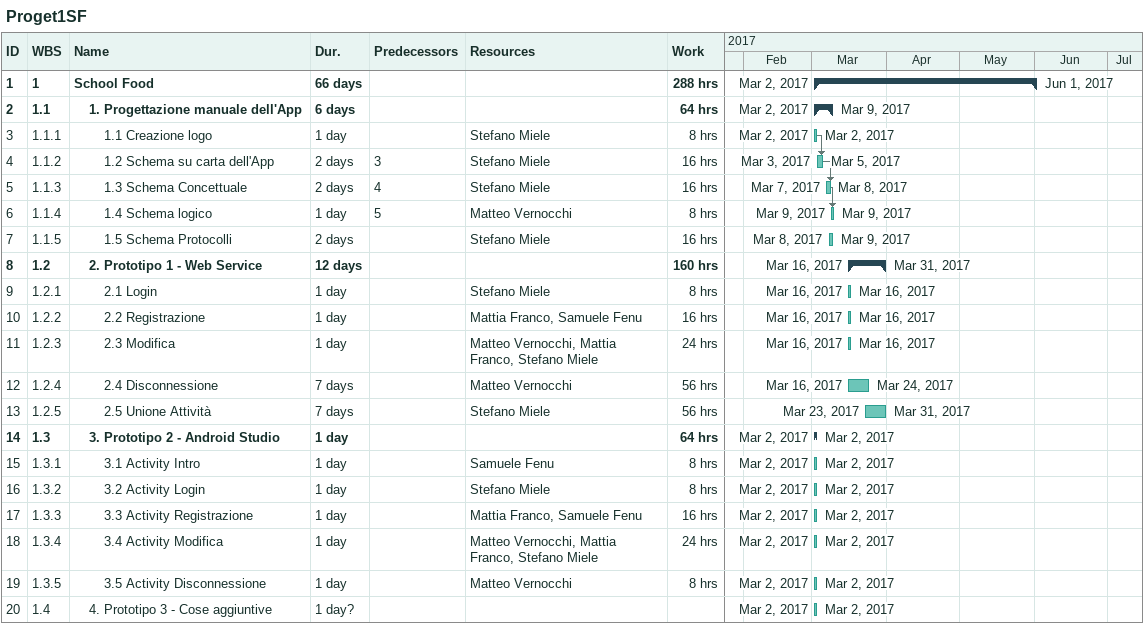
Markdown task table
Proget1SF

| ID | WBS | Task | Duration | Start | Finish | Predecessors | Resources | Work (h) |
|---|---|---|---|---|---|---|---|---|
| 1 | 1 | **School Food** | 66d | 2017-03-02 | 2017-06-01 |  |  | 288 |
| 2 | 1.1 | **1. Progettazione manuale dell'App** | 6d | 2017-03-02 | 2017-03-09 |  |  | 64 |
| 3 | 1.1.1 | 1.1 Creazione logo | 1d | 2017-03-02 | 2017-03-02 |  | Stefano Miele | 8 |
| 4 | 1.1.2 | 1.2 Schema su carta dell'App | 2d | 2017-03-03 | 2017-03-05 | 3 | Stefano Miele | 16 |
| 5 | 1.1.3 | 1.3 Schema Concettuale | 2d | 2017-03-07 | 2017-03-08 | 4 | Stefano Miele | 16 |
| 6 | 1.1.4 | 1.4 Schema logico | 1d | 2017-03-09 | 2017-03-09 | 5 | Matteo Vernocchi | 8 |
| 7 | 1.1.5 | 1.5 Schema Protocolli | 2d | 2017-03-08 | 2017-03-09 |  | Stefano Miele | 16 |
| 8 | 1.2 | **2. Prototipo 1 - Web Service** | 12d | 2017-03-16 | 2017-03-31 |  |  | 160 |
| 9 | 1.2.1 | 2.1 Login | 1d | 2017-03-16 | 2017-03-16 |  | Stefano Miele | 8 |
| 10 | 1.2.2 | 2.2 Registrazione | 1d | 2017-03-16 | 2017-03-16 |  | Mattia Franco, Samuele Fenu | 16 |
| 11 | 1.2.3 | 2.3 Modifica | 1d | 2017-03-16 | 2017-03-16 |  | Matteo Vernocchi, Mattia Franco, Stefano Miele | 24 |
| 12 | 1.2.4 | 2.4 Disconnessione | 7d | 2017-03-16 | 2017-03-24 |  | Matteo Vernocchi | 56 |
| 13 | 1.2.5 | 2.5 Unione Attività | 7d | 2017-03-23 | 2017-03-31 |  | Stefano Miele | 56 |
| 14 | 1.3 | **3. Prototipo 2 - Android Studio** | 1d | 2017-03-02 | 2017-03-02 |  |  | 64 |
| 15 | 1.3.1 | 3.1 Activity Intro | 1d | 2017-03-02 | 2017-03-02 |  | Samuele Fenu | 8 |
| 16 | 1.3.2 | 3.2 Activity Login | 1d | 2017-03-02 | 2017-03-02 |  | Stefano Miele | 8 |
| 17 | 1.3.3 | 3.3 Activity Registrazione | 1d | 2017-03-02 | 2017-03-02 |  | Mattia Franco, Samuele Fenu | 16 |
| 18 | 1.3.4 | 3.4 Activity Modifica | 1d | 2017-03-02 | 2017-03-02 |  | Matteo Vernocchi, Mattia Franco, Stefano Miele | 24 |
| 19 | 1.3.5 | 3.5 Activity Disconnessione | 1d | 2017-03-02 | 2017-03-02 |  | Matteo Vernocchi | 8 |
| 20 | 1.4 | 4. Prototipo 3 - Cose aggiuntive | 1d? | 2017-03-02 | 2017-03-02 |  |  |  |
